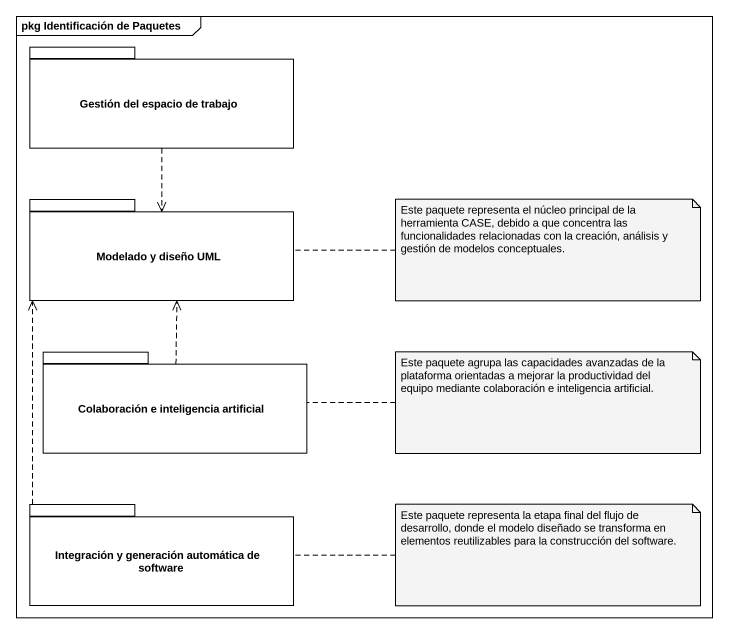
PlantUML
@startuml
mainframe pkg Identificación de Paquetes
package "Gestión del espacio de trabajo" as Gestión_del_espacio_de {
}
package "Modelado y diseño UML" as Modelado_y_diseño_UML {
}
package "Colaboración e inteligencia artificial" as Colaboración_e_inteligencia {
}
package "Integración y generación automática de software" as Integración_y_generación {
}
Gestión_del_espacio_de ..> Modelado_y_diseño_UML
Colaboración_e_inteligencia .up.> Modelado_y_diseño_UML
Integración_y_generación .up.> Modelado_y_diseño_UML
note right of Modelado_y_diseño_UML : Este paquete representa el núcleo principal de la herramienta CASE, debido a que concentra las funcionalidades relacionadas con la creación, análisis y gestión de modelos conceptuales.
note right of Colaboración_e_inteligencia : Este paquete agrupa las capacidades avanzadas de la plataforma orientadas a mejorar la productividad del equipo mediante colaboración e inteligencia artificial.
note right of Integración_y_generación : Este paquete representa la etapa final del flujo de desarrollo, donde el modelo diseñado se transforma en elementos reutilizables para la construcción del software.
@enduml
